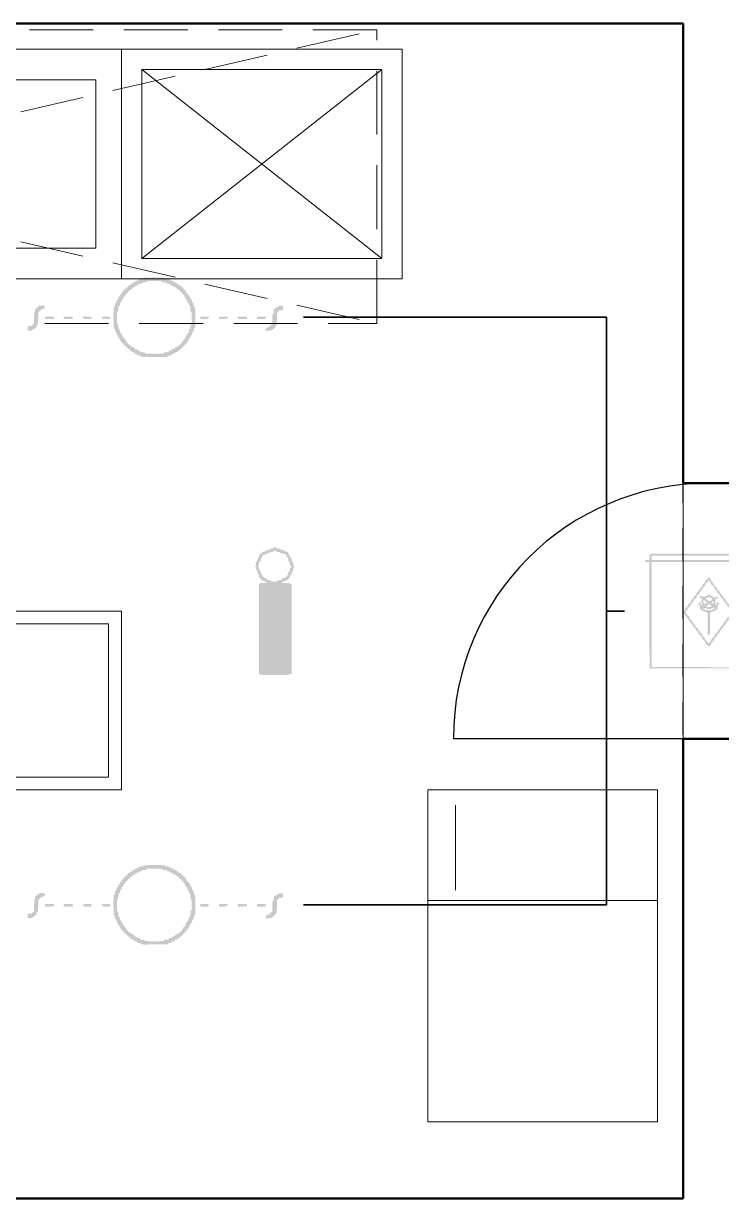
# Model space of a CAD drawing. Header units: metres. Extents: x -2 to 169, y -5 to 45.
# Drawn here: x 10.017 to 12.75, y 11.2 to 15.8 of the extents above; entities that cross this region are included whole.
import ezdxf

# ---------------------------------------------------------------- set-up
doc = ezdxf.new("R2010")
doc.units = ezdxf.units.M
doc.header["$LTSCALE"] = 0.1
doc.linetypes.add('DASHED', pattern=[1.524, 1.27, -0.254])
for name, color, linetype, lineweight in [('AMBIENTES', 8, 'Continuous', 13), ('ILUMINACAO', 5, 'Continuous', 25), ('INC_CHUV_AREA', 6, 'DASHED', 25), ('INC_CHUV_TUBO', 1, 'Continuous', 35), ('INC_SPK', 1, 'Continuous', 25), ('MOBILIARIO', 8, 'Continuous', 18), ('PAREDE', 7, 'Continuous', 50), ('PORTAS', 84, 'Continuous', 25)]:
    doc.layers.add(name, color=color, linetype=linetype, lineweight=lineweight)

# ---------------------------------------------------------------- blocks, each defined once
blk = doc.blocks.new('PONTO_ILUMINACAO_EMERGENCIA')
h = blk.add_hatch(color=256)
h.dxf.hatch_style = 1
h.paths.add_polyline_path([(-0.0047, 0.5), (0.005, 0.5), (0.0072, 0.4942), (0.0188, 0.4904), (0.0421, 0.4884), (0.0459, 0.4797), (0.077, 0.4757), (0.082, 0.4651), (0.1053, 0.4622), (0.1097, 0.4419), (0.1184, 0.439), (0.1206, 0.4179), (0.1322, 0.4157), (0.1344, 0.3924), (0.1414, 0.3866), (0.1452, 0.3779), (0.1484, 0.3547), (0.1556, 0.3518), (0.1555, 0.3425), (0.1487, 0.3401), (0.1431, 0.3111), (0.1346, 0.3052), (0.1326, 0.282), (0.121, 0.2791), (0.1187, 0.2587), (0.1089, 0.2558), (0.1078, 0.2442), (0.0857, 0.239), (0.0799, 0.2315), (0.0595, 0.2297), (0.0579, 0.2268), (0.0584, 0.221), (0.0624, 0.2194), (0.1177, 0.2184), (0.1206, 0.212), (0.1322, 0.2087), (0.1335, 0.2035), (0.1336, -0.4883), (0.1322, -0.4929), (0.1206, -0.4939), (0.1067, -0.4999), (-0.1032, -0.5), (-0.1043, -0.497), (-0.1178, -0.4952), (-0.1228, -0.4912), (-0.1228, 0.2064), (-0.118, 0.218), (-0.0713, 0.2192), (-0.0621, 0.221), (-0.0601, 0.2268), (-0.0916, 0.2329), (-0.0961, 0.2413), (-0.1076, 0.2442), (-0.1083, 0.2558), (-0.1207, 0.2614), (-0.1253, 0.2878), (-0.1335, 0.2936), (-0.1358, 0.3169), (-0.1445, 0.3198), (-0.1468, 0.3416), (-0.1498, 0.3457), (-0.1556, 0.3459), (-0.1556, 0.3488), (-0.1498, 0.3495), (-0.1476, 0.3547), (-0.1454, 0.3779), (-0.1421, 0.3866), (-0.1346, 0.3924), (-0.1329, 0.4157), (-0.1236, 0.4201), (-0.1207, 0.4412), (-0.112, 0.4429), (-0.109, 0.4506), (-0.0988, 0.4564), (-0.0945, 0.4634), (-0.0713, 0.4655), (-0.0684, 0.4771), (-0.0451, 0.479), (-0.0364, 0.4826), (-0.0306, 0.4897), (-0.0073, 0.4925)])
h.paths.add_polyline_path([(-0.0044, 0.4758), (-0.0073, 0.465), (-0.0322, 0.4622), (-0.0396, 0.4593), (-0.0451, 0.4522), (-0.0684, 0.4496), (-0.0713, 0.4416), (-0.093, 0.439), (-0.0971, 0.4186), (-0.1062, 0.4157), (-0.1091, 0.3906), (-0.1178, 0.3896), (-0.1191, 0.3866), (-0.125, 0.3547), (-0.1294, 0.353), (-0.1305, 0.3459), (-0.1226, 0.3401), (-0.1207, 0.3194), (-0.109, 0.3169), (-0.1067, 0.2936), (-0.0981, 0.2878), (-0.0945, 0.2686), (-0.0858, 0.2668), (-0.08, 0.2579), (-0.0623, 0.2558), (-0.0579, 0.2442), (-0.0335, 0.2416), (-0.0306, 0.2325), (0.0014, 0.2301), (0.0276, 0.2355), (0.0334, 0.2424), (0.056, 0.2442), (0.0585, 0.2558), (0.0799, 0.2583), (0.0857, 0.2664), (0.0944, 0.2682), (0.0974, 0.2791), (0.106, 0.2817), (0.108, 0.3052), (0.1149, 0.3082), (0.1218, 0.3372), (0.1322, 0.343), (0.1324, 0.3488), (0.1293, 0.3539), (0.1206, 0.3567), (0.1184, 0.3779), (0.1148, 0.3876), (0.1076, 0.3924), (0.105, 0.4157), (0.0967, 0.4186), (0.0944, 0.4391), (0.0828, 0.4404), (0.077, 0.4487), (0.0453, 0.4535), (0.0421, 0.4615), (0.0188, 0.4634), (0.0078, 0.468), (0.0043, 0.4762)], flags=16)
blk = doc.blocks.new('MOB_FRITADEIRA_110X90')
for points in [[(-0.55, -0.45), (0.55, -0.45), (0.55, 0.45), (-0.55, 0.45)], [(-0.45, -0.33), (-0.05, -0.33), (-0.05, 0.33), (-0.45, 0.33)], [(0.05, -0.33), (0.45, -0.33), (0.45, 0.33), (0.05, 0.33)]]:
    blk.add_lwpolyline(points, close=True)
blk = doc.blocks.new('MOB_FORNO_110X90')
for points in [[(-0.55, -0.45), (0.55, -0.45), (0.55, 0.45), (-0.55, 0.45)], [(-0.47, -0.37), (0.47, -0.37), (0.47, 0.37), (-0.47, 0.37)]]:
    blk.add_lwpolyline(points, close=True)
for points in [[(-0.47, 0.37), (0.47, -0.37)], [(-0.47, -0.37), (0.47, 0.37)]]:
    blk.add_lwpolyline(points)
blk = doc.blocks.new('MOB_COIFA_500X115')
for points in [[(-2.31, 0.575), (-2.5, 0.575)], [(-2.5, 0.575), (-2.5, 0.325)], [(-2.5, 0.575), (-2.2564, 0.519)], [(-1.94, 0.575), (-2.19, 0.575)], [(-1.57, 0.575), (-1.82, 0.575)], [(-1.2, 0.575), (-1.45, 0.575)], [(-0.83, 0.575), (-1.08, 0.575)], [(-0.46, 0.575), (-0.71, 0.575)], [(-0.09, 0.575), (-0.34, 0.575)], [(0.28, 0.575), (0.03, 0.575)], [(0.65, 0.575), (0.4, 0.575)], [(1.02, 0.575), (0.77, 0.575)], [(1.39, 0.575), (1.14, 0.575)], [(1.76, 0.575), (1.51, 0.575)], [(2.13, 0.575), (1.88, 0.575)], [(2.1876, 0.5032), (2.4312, 0.5592)], [(2.5, 0.575), (2.25, 0.575)], [(2.5, 0.535), (2.5, 0.575)], [(-2.1394, 0.4921), (-1.8958, 0.436)], [(1.827, 0.4202), (2.0707, 0.4763)], [(2.5, 0.165), (2.5, 0.415)], [(-1.7788, 0.4091), (-1.5352, 0.3531)], [(1.4664, 0.3373), (1.7101, 0.3933)], [(-1.4182, 0.3262), (-1.1746, 0.2702)], [(1.1059, 0.2543), (1.3495, 0.3104)], [(-1.0577, 0.2433), (-0.814, 0.1872)], [(-2.5, 0.205), (-2.5, -0.045)], [(0.7453, 0.1714), (0.9889, 0.2274)], [(-0.6971, 0.1603), (-0.4534, 0.1043)], [(0.3847, 0.0885), (0.6283, 0.1445)], [(-0.3365, 0.0774), (-0.0928, 0.0214)], [(0.0241, 0.0055), (0.2677, 0.0616)], [(2.5, -0.205), (2.5, 0.045)], [(-0.3365, -0.0774), (-0.0928, -0.0214)], [(0.0241, -0.0055), (0.2677, -0.0616)], [(0.3847, -0.0885), (0.6283, -0.1445)], [(-0.6971, -0.1603), (-0.4534, -0.1043)], [(-2.5, -0.165), (-2.5, -0.415)], [(0.7453, -0.1714), (0.9889, -0.2274)], [(-1.0577, -0.2433), (-0.814, -0.1872)], [(-1.4182, -0.3262), (-1.1746, -0.2702)], [(1.1059, -0.2543), (1.3495, -0.3104)], [(-1.7788, -0.4091), (-1.5352, -0.3531)], [(1.4664, -0.3373), (1.7101, -0.3933)], [(2.5, -0.575), (2.5, -0.325)], [(-2.1394, -0.4921), (-1.8958, -0.436)], [(1.827, -0.4202), (2.0707, -0.4763)], [(2.1876, -0.5032), (2.4312, -0.5592)], [(-2.5, -0.575), (-2.2564, -0.519)], [(-2.5, -0.535), (-2.5, -0.575)], [(-2.5, -0.575), (-2.25, -0.575)], [(-2.13, -0.575), (-1.88, -0.575)], [(-1.76, -0.575), (-1.51, -0.575)], [(-1.39, -0.575), (-1.14, -0.575)], [(-1.02, -0.575), (-0.77, -0.575)], [(-0.65, -0.575), (-0.4, -0.575)], [(-0.28, -0.575), (-0.03, -0.575)], [(0.09, -0.575), (0.34, -0.575)], [(0.46, -0.575), (0.71, -0.575)], [(0.83, -0.575), (1.08, -0.575)], [(1.2, -0.575), (1.45, -0.575)], [(1.57, -0.575), (1.82, -0.575)], [(1.94, -0.575), (2.19, -0.575)], [(2.31, -0.575), (2.5, -0.575)]]:
    blk.add_lwpolyline(points)
blk = doc.blocks.new('MOB_BALCAO_320X70')
for points in [[(-1.6, -0.35), (1.6, -0.35), (1.6, 0.35), (-1.6, 0.35)], [(-1.55, -0.3), (1.55, -0.3), (1.55, 0.3), (-1.55, 0.3)]]:
    blk.add_lwpolyline(points, close=True)
blk = doc.blocks.new('MOB_REFRIGERADOR_90X130')
blk.add_lwpolyline([(-0.45, -0.65), (0.45, -0.65), (0.45, 0.65), (-0.45, 0.65)], close=True)
for points in [[(-0.342, 0.59), (-0.342, 0.2567)], [(-0.45, 0.2167), (0.45, 0.2167)]]:
    blk.add_lwpolyline(points)
blk = doc.blocks.new('BICO_SPRINKLER_PENDENTE')
h = blk.add_hatch(color=256)
h.dxf.hatch_style = 1
h.paths.add_polyline_path([(-0.0468, 0.1543), (-0.007, 0.1557), (0.0382, 0.1546), (0.0398, 0.1508), (0.0569, 0.1485), (0.0585, 0.1438), (0.0702, 0.1418), (0.0717, 0.1371), (0.0819, 0.1359), (0.0832, 0.1309), (0.0881, 0.1304), (0.0913, 0.1258), (0.1006, 0.1233), (0.1016, 0.1184), (0.1069, 0.1174), (0.108, 0.1122), (0.1131, 0.1111), (0.1147, 0.1068), (0.1178, 0.1059), (0.1205, 0.0966), (0.1252, 0.0934), (0.1256, 0.0888), (0.1303, 0.0881), (0.1318, 0.0815), (0.1359, 0.0794), (0.1381, 0.0696), (0.1429, 0.0685), (0.1443, 0.057), (0.149, 0.0553), (0.1507, 0.0404), (0.1552, 0.0388), (0.1566, 0.0061), (0.1556, -0.0392), (0.1516, -0.0423), (0.1495, -0.0563), (0.1443, -0.0593), (0.1435, -0.0688), (0.1382, -0.0719), (0.137, -0.0813), (0.1318, -0.0827), (0.1314, -0.0875), (0.1288, -0.0922), (0.1256, -0.0942), (0.1245, -0.1), (0.1193, -0.1012), (0.1187, -0.1062), (0.1149, -0.1078), (0.1131, -0.1122), (0.1097, -0.1125), (0.1069, -0.1185), (0.1022, -0.1199), (0.1006, -0.1245), (0.0959, -0.125), (0.0944, -0.1303), (0.0888, -0.1312), (0.0866, -0.1356), (0.077, -0.1374), (0.0757, -0.1425), (0.0647, -0.1437), (0.0632, -0.1488), (0.0516, -0.1499), (0.0491, -0.1537), (0.0445, -0.1553), (-0.046, -0.1557), (-0.0569, -0.1541), (-0.0601, -0.1498), (-0.071, -0.1489), (-0.0725, -0.1439), (-0.0819, -0.1426), (-0.0833, -0.1374), (-0.0934, -0.1359), (-0.0951, -0.1312), (-0.1006, -0.1304), (-0.1022, -0.1251), (-0.1069, -0.1246), (-0.1085, -0.1203), (-0.1131, -0.1186), (-0.115, -0.114), (-0.1193, -0.1123), (-0.1216, -0.1078), (-0.1256, -0.1074), (-0.1271, -0.1014), (-0.1324, -0.1), (-0.1334, -0.0944), (-0.1381, -0.0923), (-0.1396, -0.0831), (-0.1443, -0.0821), (-0.1466, -0.0719), (-0.1514, -0.0688), (-0.1527, -0.0594), (-0.1574, -0.0563), (-0.1583, -0.0462), (-0.1618, -0.0438), (-0.1636, -0.0392), (-0.1645, 0.0061), (-0.1633, 0.0388), (-0.1591, 0.0404), (-0.1569, 0.056), (-0.1521, 0.0573), (-0.1509, 0.0685), (-0.1459, 0.0699), (-0.1443, 0.0802), (-0.1396, 0.0818), (-0.1381, 0.0882), (-0.1334, 0.0894), (-0.1307, 0.0981), (-0.1264, 0.1012), (-0.1259, 0.1059), (-0.1209, 0.1069), (-0.1193, 0.1113), (-0.1147, 0.1118), (-0.1138, 0.1168), (-0.1079, 0.1184), (-0.1069, 0.1235), (-0.1022, 0.124), (-0.0944, 0.1304), (-0.0895, 0.1309), (-0.0887, 0.1356), (-0.0788, 0.1378), (-0.0772, 0.1425), (-0.0663, 0.1441), (-0.0647, 0.1486), (-0.0476, 0.1509)])
h.paths.add_polyline_path([(-0.0273, 0.1418), (-0.0327, 0.1402), (-0.0351, 0.1368), (-0.0526, 0.1356), (-0.0541, 0.1309), (-0.0647, 0.1297), (-0.0704, 0.1246), (-0.0779, 0.1231), (-0.0794, 0.1184), (-0.0881, 0.1168), (-0.0888, 0.1122), (-0.0944, 0.111), (-0.0959, 0.1073), (-0.1006, 0.1067), (-0.1022, 0.1017), (-0.1076, 0.0997), (-0.1084, 0.0947), (-0.1131, 0.094), (-0.1147, 0.088), (-0.1194, 0.0872), (-0.1198, 0.0825), (-0.1249, 0.0794), (-0.1267, 0.07), (-0.1319, 0.0685), (-0.1334, 0.0577), (-0.1381, 0.0565), (-0.1393, 0.0466), (-0.1443, 0.044), (-0.1461, 0.0232), (-0.1498, 0.0201), (-0.1506, 0.0139), (-0.1504, -0.0204), (-0.149, -0.0258), (-0.1456, -0.0282), (-0.1443, -0.046), (-0.14, -0.0485), (-0.1375, -0.061), (-0.1326, -0.0641), (-0.1323, -0.0688), (-0.1271, -0.0745), (-0.1257, -0.0813), (-0.1203, -0.0828), (-0.1193, -0.0885), (-0.1147, -0.0906), (-0.1129, -0.0984), (-0.1072, -0.1016), (-0.1063, -0.1062), (-0.1022, -0.1066), (-0.0997, -0.1109), (-0.094, -0.1125), (-0.0928, -0.1158), (-0.0835, -0.1182), (-0.0821, -0.1234), (-0.0732, -0.125), (-0.071, -0.13), (-0.0613, -0.1312), (-0.0585, -0.1361), (-0.0429, -0.1376), (-0.0398, -0.1422), (-0.0055, -0.1433), (0.032, -0.1422), (0.0347, -0.1374), (0.0507, -0.1361), (0.0529, -0.1312), (0.0637, -0.1296), (0.0647, -0.125), (0.0757, -0.1234), (0.0772, -0.1181), (0.0819, -0.1177), (0.085, -0.1135), (0.093, -0.1109), (0.0959, -0.1065), (0.0995, -0.1062), (0.1009, -0.1016), (0.1061, -0.0984), (0.1084, -0.0894), (0.1131, -0.0883), (0.114, -0.0828), (0.1178, -0.0813), (0.1193, -0.0718), (0.124, -0.0696), (0.1247, -0.0641), (0.1289, -0.061), (0.1318, -0.0473), (0.1366, -0.0454), (0.1384, -0.0236), (0.1419, -0.0204), (0.1427, -0.0143), (0.1416, 0.0186), (0.1379, 0.0217), (0.1361, 0.0435), (0.1313, 0.0466), (0.1303, 0.0562), (0.1253, 0.0576), (0.124, 0.0685), (0.1188, 0.07), (0.1184, 0.0747), (0.1135, 0.0825), (0.1131, 0.0871), (0.1084, 0.0878), (0.1069, 0.0939), (0.1022, 0.0945), (0.1012, 0.0997), (0.0958, 0.1012), (0.0944, 0.1066), (0.0897, 0.1071), (0.0881, 0.1109), (0.0825, 0.1122), (0.0813, 0.1168), (0.071, 0.1184), (0.07, 0.1231), (0.0601, 0.1251), (0.0569, 0.1297), (0.046, 0.1309), (0.0447, 0.1356), (0.0273, 0.1367), (0.0245, 0.1402), (0.0195, 0.1417)], flags=16)
h.paths.add_polyline_path([(0.4836, 0.0451), (0.499, 0.0451), (0.5, 0.0335), (0.4984, 0.0284), (0.4828, 0.0266), (0.4813, 0.0208), (0.4767, 0.0186), (0.4749, -0.0314), (0.4704, -0.0335), (0.4694, -0.0392), (0.4648, -0.0423), (0.4637, -0.0454), (0.4576, -0.047), (0.4567, -0.0516), (0.4392, -0.0528), (0.4345, -0.0548), (0.4323, -0.0516), (0.4324, -0.0407), (0.4435, -0.0392), (0.4453, -0.0345), (0.4501, -0.0342), (0.4532, -0.0291), (0.4573, -0.0267), (0.4582, 0.0076), (0.4594, 0.0139), (0.4626, 0.0154), (0.4641, 0.0314), (0.4698, 0.0342), (0.4704, 0.0389), (0.4818, 0.0404)])
h.paths.add_polyline_path([(-0.458, 0.0451), (-0.4345, 0.0459), (-0.4335, 0.0357), (-0.4345, 0.0333), (-0.4438, 0.032), (-0.4465, 0.0279), (-0.4516, 0.0276), (-0.4545, 0.0217), (-0.4585, 0.0201), (-0.4595, -0.0267), (-0.4643, -0.0282), (-0.4656, -0.0392), (-0.4713, -0.0407), (-0.4719, -0.0454), (-0.4798, -0.047), (-0.4828, -0.0519), (-0.5, -0.0521), (-0.5, -0.036), (-0.4828, -0.0333), (-0.4818, -0.0282), (-0.4761, -0.0267), (-0.4741, 0.0201), (-0.4719, 0.0217), (-0.4704, 0.0334), (-0.4668, 0.0342), (-0.4641, 0.0395), (-0.4589, 0.0404)])
h.paths.add_polyline_path([(-0.3599, 0.0014), (-0.358, 0.0028), (-0.3253, 0.0029), (-0.3237, 0.0022), (-0.3233, -0.0017), (-0.3253, -0.007), (-0.358, -0.007)])
h.paths.add_polyline_path([(-0.4333, 0.0014), (-0.4314, 0.0029), (-0.3986, 0.0027), (-0.397, 0.0019), (-0.3968, -0.0017), (-0.3986, -0.0067), (-0.4314, -0.007)])
h.paths.add_polyline_path([(0.3218, 0.0014), (0.3237, 0.0029), (0.3565, 0.0027), (0.358, 0.0019), (0.3583, -0.0017), (0.3565, -0.0067), (0.3237, -0.007)])
h.paths.add_polyline_path([(0.3968, 0.0014), (0.3986, 0.0028), (0.4298, 0.0029), (0.4314, 0.0022), (0.4317, -0.0017), (0.4298, -0.007), (0.3986, -0.0069)])
h.paths.add_polyline_path([(0.2484, 0.0014), (0.2504, 0.0029), (0.2785, 0.0028), (0.2847, 0.0014), (0.2848, -0.0017), (0.28, -0.0033), (0.2785, -0.0068), (0.2504, -0.007)])
h.paths.add_polyline_path([(-0.2848, 0.0014), (-0.2769, 0.0029), (-0.252, 0.0029), (-0.25, 0.0014), (-0.2499, -0.0017), (-0.252, -0.007), (-0.2769, -0.007), (-0.2847, -0.0022)])
h.paths.add_polyline_path([(0.1749, 0.0014), (0.1771, 0.0029), (0.2036, 0.0029), (0.2098, 0.0015), (0.2107, -0.0002), (0.2098, -0.0021), (0.2059, -0.0033), (0.2053, -0.0064), (0.2036, -0.007), (0.1771, -0.007)])
h.paths.add_polyline_path([(-0.2106, 0.0014), (-0.2036, 0.0029), (-0.1786, 0.0029), (-0.1763, -0.0002), (-0.1786, -0.007), (-0.2036, -0.007), (-0.2054, -0.0064), (-0.2061, -0.0033), (-0.2108, -0.0017)])
blk = doc.blocks.new('VALVULA_GOVERNO_ALARME_VGA')
h = blk.add_hatch(color=256)
h.dxf.hatch_style = 1
h.paths.add_polyline_path([(-0.4553, 0.4497), (0.4548, 0.4497), (0.4584, 0.4304), (0.4584, 0.4019), (0.4661, 0.3988), (0.499, 0.3984), (0.5, 0.3957), (0.497, 0.3834), (0.4681, 0.3833), (0.4623, 0.3784), (0.4584, 0.3783), (0.4584, -0.442), (0.4567, -0.4497), (-0.4638, -0.4497), (-0.4648, 0.3783), (-0.4681, 0.3833), (-0.497, 0.3834), (-0.5, 0.3957), (-0.497, 0.3987), (-0.4653, 0.3996), (-0.4644, 0.4401), (-0.456, 0.442)])
h.paths.add_polyline_path([(-0.4372, 0.3831), (-0.4468, 0.3813), (-0.4476, 0.3783), (-0.4468, -0.4391), (0.4275, -0.4404), (0.4468, -0.4386), (0.4468, 0.3805), (0.4275, 0.3834)], flags=16)
h.paths.add_polyline_path([(-0.4449, 0.4326), (-0.4468, 0.4312), (-0.4476, 0.4189), (-0.4476, 0.4015), (-0.4449, 0.3989), (0.4295, 0.3987), (0.4449, 0.3992), (0.4471, 0.4015), (0.446, 0.4304), (0.4353, 0.4329)], flags=16)
h.paths.add_polyline_path([(0.0013, 0.2644), (0.0072, 0.2644), (0.0106, 0.2498), (0.0164, 0.2471), (0.0183, 0.2349), (0.0261, 0.233), (0.028, 0.2234), (0.0342, 0.222), (0.0375, 0.2085), (0.0434, 0.2069), (0.0456, 0.1988), (0.052, 0.1969), (0.0531, 0.1884), (0.061, 0.1872), (0.0642, 0.1737), (0.0699, 0.1699), (0.0705, 0.1639), (0.0782, 0.163), (0.0794, 0.1544), (0.0878, 0.1506), (0.0901, 0.139), (0.0968, 0.1351), (0.0975, 0.1289), (0.1057, 0.1274), (0.1063, 0.1197), (0.1089, 0.1139), (0.1145, 0.11), (0.1153, 0.1023), (0.1226, 0.1016), (0.1245, 0.094), (0.1305, 0.0926), (0.1337, 0.0791), (0.1399, 0.0773), (0.1418, 0.0676), (0.1477, 0.0666), (0.1496, 0.059), (0.1573, 0.0579), (0.1599, 0.0444), (0.1663, 0.0405), (0.1668, 0.0328), (0.1747, 0.0317), (0.1766, 0.024), (0.1824, 0.0218), (0.1846, 0.0077), (0.1932, 0.0039), (0.1949, -0.0097), (0.1932, -0.0193), (0.1856, -0.0212), (0.1824, -0.0354), (0.1759, -0.0386), (0.1754, -0.0463), (0.167, -0.0482), (0.1664, -0.054), (0.1601, -0.0579), (0.1573, -0.0713), (0.1496, -0.0725), (0.1485, -0.0811), (0.1422, -0.083), (0.1399, -0.0911), (0.1341, -0.0933), (0.1307, -0.1062), (0.1242, -0.1081), (0.1237, -0.1158), (0.115, -0.1197), (0.1129, -0.132), (0.1071, -0.1341), (0.1052, -0.1417), (0.0974, -0.1428), (0.0969, -0.1506), (0.0908, -0.1544), (0.0879, -0.1679), (0.0801, -0.1691), (0.0782, -0.1768), (0.0705, -0.1785), (0.0673, -0.1911), (0.0619, -0.195), (0.0612, -0.2027), (0.0531, -0.2042), (0.0523, -0.2104), (0.0455, -0.2143), (0.0434, -0.2284), (0.0357, -0.2306), (0.0338, -0.2383), (0.028, -0.2393), (0.0274, -0.2471), (0.0198, -0.2509), (0.0166, -0.2644), (0.0106, -0.2657), (0.0087, -0.2732), (-0.0048, -0.2737), (-0.0079, -0.2722), (-0.0087, -0.2662), (-0.0171, -0.2644), (-0.0183, -0.2557), (-0.0261, -0.2537), (-0.0283, -0.2413), (-0.0349, -0.2374), (-0.0357, -0.2312), (-0.0439, -0.2297), (-0.0445, -0.222), (-0.0509, -0.2181), (-0.0531, -0.2059), (-0.0608, -0.2039), (-0.0627, -0.1945), (-0.0685, -0.1935), (-0.0705, -0.1858), (-0.0768, -0.1834), (-0.0801, -0.1708), (-0.0868, -0.1679), (-0.0878, -0.1595), (-0.0957, -0.1583), (-0.099, -0.1448), (-0.1047, -0.1409), (-0.1053, -0.1351), (-0.1129, -0.1342), (-0.1148, -0.1246), (-0.1226, -0.1235), (-0.1254, -0.11), (-0.1315, -0.1062), (-0.1322, -0.1001), (-0.1404, -0.0984), (-0.1411, -0.0907), (-0.1477, -0.0874), (-0.1508, -0.0733), (-0.1573, -0.0728), (-0.1592, -0.0652), (-0.1655, -0.0637), (-0.1661, -0.056), (-0.174, -0.0521), (-0.1766, -0.04), (-0.1824, -0.038), (-0.1843, -0.0302), (-0.1923, -0.029), (-0.1929, -0.0212), (-0.1998, -0.0123), (-0.2001, -0.0058), (-0.1997, -0.0039), (-0.194, -0.0024), (-0.1921, 0.0055), (-0.185, 0.0077), (-0.1824, 0.0229), (-0.1766, 0.0243), (-0.1756, 0.0309), (-0.167, 0.0329), (-0.1665, 0.0405), (-0.161, 0.0444), (-0.1576, 0.0579), (-0.1496, 0.0593), (-0.1487, 0.0656), (-0.1419, 0.0688), (-0.1396, 0.0811), (-0.1315, 0.0849), (-0.131, 0.0926), (-0.1245, 0.0943), (-0.1226, 0.1021), (-0.1157, 0.1042), (-0.1129, 0.1177), (-0.1052, 0.1189), (-0.1042, 0.1274), (-0.0975, 0.1295), (-0.0943, 0.1428), (-0.0878, 0.1453), (-0.0859, 0.1531), (-0.0801, 0.1541), (-0.0782, 0.1637), (-0.0722, 0.1641), (-0.0707, 0.166), (-0.0685, 0.1785), (-0.0627, 0.1805), (-0.0608, 0.1881), (-0.053, 0.1892), (-0.0525, 0.1969), (-0.047, 0.2007), (-0.0437, 0.2143), (-0.0357, 0.2156), (-0.0338, 0.2233), (-0.028, 0.2253), (-0.0259, 0.2374), (-0.0183, 0.2401), (-0.017, 0.249), (-0.0087, 0.2507), (-0.008, 0.2586), (-0.001, 0.2609)])
h.paths.add_polyline_path([(-0.0048, 0.2349), (-0.0077, 0.2316), (-0.0087, 0.2235), (-0.0164, 0.2224), (-0.0183, 0.2147), (-0.0261, 0.2125), (-0.028, 0.2), (-0.0338, 0.1979), (-0.0349, 0.1892), (-0.0434, 0.1873), (-0.044, 0.1814), (-0.0501, 0.1776), (-0.0529, 0.1641), (-0.0608, 0.1628), (-0.0617, 0.1544), (-0.0685, 0.1521), (-0.0716, 0.139), (-0.0782, 0.1365), (-0.0801, 0.1288), (-0.0859, 0.1278), (-0.0878, 0.1181), (-0.0939, 0.1177), (-0.0954, 0.1158), (-0.0975, 0.1028), (-0.1033, 0.1013), (-0.1052, 0.0935), (-0.1129, 0.0927), (-0.1134, 0.0849), (-0.1168, 0.0814), (-0.1209, 0.0811), (-0.1242, 0.0676), (-0.1303, 0.0661), (-0.1322, 0.0585), (-0.1399, 0.0567), (-0.1419, 0.0438), (-0.1477, 0.0417), (-0.1496, 0.0319), (-0.1573, 0.031), (-0.1579, 0.0251), (-0.164, 0.0212), (-0.167, 0.0059), (-0.1747, 0.0047), (-0.1756, -0.0019), (-0.1811, -0.0039), (-0.1823, -0.0097), (-0.1805, -0.0128), (-0.1772, -0.0135), (-0.174, -0.027), (-0.167, -0.0292), (-0.165, -0.0369), (-0.1586, -0.0386), (-0.1573, -0.0475), (-0.1499, -0.0502), (-0.1476, -0.0618), (-0.1407, -0.0656), (-0.1399, -0.0718), (-0.1318, -0.0733), (-0.1312, -0.0811), (-0.1255, -0.0849), (-0.1214, -0.0984), (-0.1148, -0.0991), (-0.1129, -0.1068), (-0.105, -0.1081), (-0.1043, -0.1158), (-0.1016, -0.1216), (-0.096, -0.1255), (-0.0955, -0.1325), (-0.0878, -0.134), (-0.0859, -0.1417), (-0.0801, -0.1428), (-0.0769, -0.1563), (-0.0691, -0.1602), (-0.0685, -0.1681), (-0.0627, -0.169), (-0.0608, -0.1767), (-0.0531, -0.1787), (-0.0505, -0.1911), (-0.0441, -0.195), (-0.0434, -0.203), (-0.0357, -0.2039), (-0.0338, -0.2117), (-0.0284, -0.2143), (-0.0248, -0.2297), (-0.0183, -0.2302), (-0.0164, -0.2379), (-0.0087, -0.239), (-0.0078, -0.2471), (-0.0029, -0.2509), (0.0087, -0.2476), (0.0095, -0.2393), (0.0164, -0.2356), (0.0186, -0.2239), (0.0261, -0.2213), (0.0275, -0.2123), (0.0338, -0.2107), (0.0357, -0.2029), (0.0427, -0.2007), (0.0454, -0.1873), (0.0512, -0.1861), (0.0531, -0.1766), (0.0608, -0.1756), (0.0613, -0.1699), (0.0669, -0.166), (0.0705, -0.1521), (0.0782, -0.1511), (0.0801, -0.1415), (0.0878, -0.1393), (0.0909, -0.1274), (0.0955, -0.1249), (0.097, -0.1177), (0.1052, -0.1161), (0.1059, -0.1081), (0.1123, -0.1042), (0.1148, -0.0914), (0.1226, -0.0897), (0.1245, -0.0821), (0.1303, -0.0811), (0.1308, -0.0733), (0.1341, -0.0702), (0.1386, -0.0695), (0.1416, -0.056), (0.1477, -0.0546), (0.1496, -0.047), (0.1573, -0.0454), (0.1577, -0.0386), (0.166, -0.029), (0.1666, -0.0212), (0.175, -0.0193), (0.1775, -0.0077), (0.1751, 0.0039), (0.1668, 0.0058), (0.1632, 0.0212), (0.1592, 0.0227), (0.1573, 0.0302), (0.1496, 0.0317), (0.1477, 0.0413), (0.1419, 0.0425), (0.1389, 0.056), (0.1322, 0.058), (0.1303, 0.0657), (0.1238, 0.0676), (0.1226, 0.0764), (0.1148, 0.0784), (0.1129, 0.0912), (0.106, 0.0946), (0.1052, 0.1007), (0.0969, 0.1023), (0.0963, 0.11), (0.0882, 0.1197), (0.0875, 0.1274), (0.0801, 0.1282), (0.0782, 0.1359), (0.0703, 0.137), (0.067, 0.1506), (0.0614, 0.1544), (0.0609, 0.1621), (0.0531, 0.1632), (0.0512, 0.1709), (0.0454, 0.1727), (0.0426, 0.1853), (0.0357, 0.1874), (0.0338, 0.1971), (0.028, 0.1981), (0.0261, 0.2058), (0.019, 0.2085), (0.0164, 0.2203), (0.0095, 0.2239), (0.0087, 0.2321)], flags=16)
h.paths.add_polyline_path([(-0.0052, 0.1274), (0.0087, 0.1277), (0.0105, 0.1197), (0.0261, 0.118), (0.0278, 0.112), (0.0434, 0.1085), (0.0454, 0.1021), (0.0514, 0.1023), (0.0531, 0.1105), (0.0666, 0.1119), (0.0706, 0.11), (0.0714, 0.1042), (0.0671, 0.0965), (0.0608, 0.0931), (0.0534, 0.0926), (0.0526, 0.0907), (0.0531, 0.0434), (0.0601, 0.0444), (0.0639, 0.0637), (0.0743, 0.0686), (0.0782, 0.0676), (0.0798, 0.0637), (0.079, 0.0502), (0.0762, 0.0476), (0.0724, 0.0475), (0.0699, 0.0405), (0.0697, 0.0154), (0.0614, 0.0135), (0.0589, 0.0062), (0.0454, 0.0034), (0.0434, -0.0022), (0.0203, -0.0053), (0.018, -0.0116), (0.0098, -0.0135), (0.0092, -0.1756), (0.0068, -0.1851), (-0.0029, -0.1866), (-0.0073, -0.1853), (-0.0079, -0.1756), (-0.0084, -0.0135), (-0.0241, -0.0111), (-0.028, -0.0036), (-0.0434, -0.0022), (-0.0454, 0.0035), (-0.0589, 0.0073), (-0.0612, 0.0135), (-0.0686, 0.0154), (-0.0707, 0.0463), (-0.0789, 0.0502), (-0.0793, 0.0618), (-0.0782, 0.0666), (-0.0624, 0.0656), (-0.0592, 0.0444), (-0.0508, 0.0444), (-0.0544, 0.0656), (-0.0609, 0.0676), (-0.0605, 0.0753), (-0.0537, 0.0772), (-0.0531, 0.0993), (-0.0685, 0.1042), (-0.0699, 0.1139), (-0.0685, 0.1189), (-0.0531, 0.1181), (-0.0512, 0.1115), (-0.028, 0.1118), (-0.0261, 0.1178), (-0.0078, 0.1197)])
h.paths.add_polyline_path([(0.0087, 0.1102), (-0.0068, 0.1094), (-0.0087, 0.1017), (-0.0261, 0.0999), (-0.0261, 0.0946), (-0.0172, 0.0926), (-0.0164, 0.0853), (-0.0029, 0.0825), (-0.0001, 0.0772), (0.0029, 0.0766), (0.0099, 0.0772), (0.0125, 0.0814), (0.0183, 0.0844), (0.0262, 0.0849), (0.0263, 0.1004), (0.0106, 0.1021)], flags=16)
h.paths.add_polyline_path([(0.0357, 0.0294), (0.0338, 0.0241), (0.0183, 0.0215), (0.0164, 0.0144), (-0.0164, 0.0149), (-0.0183, 0.0229), (-0.0376, 0.0249), (-0.0434, 0.0238), (-0.0439, 0.0174), (-0.0432, 0.0154), (-0.028, 0.0143), (-0.0245, 0.0058), (-0.0048, 0.0042), (0.0164, 0.0054), (0.0261, 0.0076), (0.028, 0.0143), (0.0434, 0.0155), (0.0434, 0.0297)], flags=16)
h.paths.add_polyline_path([(0.001, 0.0569), (-0.0001, 0.0502), (-0.0145, 0.0458), (-0.017, 0.0405), (-0.0166, 0.0328), (0.0068, 0.0313), (0.0242, 0.0347), (0.0241, 0.0392), (0.0203, 0.0394), (0.0183, 0.042), (0.0176, 0.0483), (0.0096, 0.0502), (0.0087, 0.0568)], flags=16)
h.paths.add_polyline_path([(-0.0415, 0.0827), (-0.0437, 0.0753), (-0.0425, 0.0618), (-0.0357, 0.0595), (-0.0338, 0.0511), (-0.0291, 0.0502), (-0.0271, 0.0579), (-0.0183, 0.0592), (-0.016, 0.0618), (-0.0179, 0.0753), (-0.0261, 0.076), (-0.0299, 0.0829)], flags=16)
h.paths.add_polyline_path([(0.028, 0.0754), (0.0261, 0.0659), (0.0203, 0.0642), (0.02, 0.0618), (0.0338, 0.059), (0.0376, 0.067), (0.0415, 0.0671), (0.0419, 0.0733)], flags=16)

msp = doc.modelspace()

# ---------------------------------------------------------------- linework, layer by layer
at = {"layer": 'AMBIENTES'}
msp.add_lwpolyline([(12.6, 11.2), (12.6, 15.8), (0.2, 15.8), (0.2, 11.2)], close=True, dxfattribs=at)
at = {"layer": 'INC_CHUV_AREA', "linetype": 'DASHED'}
msp.add_lwpolyline([(0.2002, 11.2), (12.5998, 11.2), (12.5998, 15.8), (0.2002, 15.8)], close=True, dxfattribs=at)
at = {"layer": 'INC_CHUV_TUBO'}
for p, q in [((12.3, 14.65), (11.1133, 14.65)), ((12.3, 12.35), (12.3, 14.65)), ((12.37, 13.5), (12.3, 13.5)), ((12.3, 13.5), (12.3, 12.35)), ((12.3, 12.35), (11.1133, 12.35))]:
    msp.add_line(p, q, dxfattribs=at)
at = {"layer": 'PAREDE'}
for p, q in [((10.2053, 15.8), (9.7263, 15.8)), ((10.6842, 15.8), (10.2053, 15.8)), ((11.1632, 15.8), (10.6842, 15.8)), ((11.6421, 15.8), (11.1632, 15.8)), ((12.1211, 15.8), (11.6421, 15.8)), ((12.6, 15.8), (12.1211, 15.8)), ((12.6, 15.35), (12.6, 15.8)), ((12.6, 14.9), (12.6, 15.35)), ((12.6, 14.45), (12.6, 14.9)), ((12.6, 14), (12.6, 14.45)), ((12.8, 14), (12.6, 14)), ((12.6, 12.55), (12.6, 13)), ((12.6, 13), (12.8, 13)), ((12.6, 12.1), (12.6, 12.55)), ((12.6, 11.65), (12.6, 12.1)), ((12.6, 11.2), (12.6, 11.65)), ((9.65, 11.2), (10.1417, 11.2)), ((10.1417, 11.2), (10.6333, 11.2)), ((10.6333, 11.2), (11.125, 11.2)), ((11.125, 11.2), (11.6167, 11.2)), ((11.6167, 11.2), (12.1083, 11.2)), ((12.1083, 11.2), (12.6, 11.2))]:
    msp.add_line(p, q, dxfattribs=at)
at = {"layer": 'PORTAS'}
msp.add_line((12.7, 13), (11.7, 13), dxfattribs=at)
msp.add_arc((12.7, 13), 1, 90, 180, dxfattribs=at)

# ---------------------------------------------------------------- block references
at = {"layer": 'ILUMINACAO', "xscale": 0.5, "yscale": 0.5, "zscale": 0.5}
msp.add_blockref('PONTO_ILUMINACAO_EMERGENCIA', (11, 13.5), dxfattribs=at)
at = {"layer": 'INC_SPK'}
for p in [(10.5333, 14.65), (10.5333, 12.35)]:
    msp.add_blockref('BICO_SPRINKLER_PENDENTE', p, dxfattribs=at)
at = {"layer": 'INC_SPK', "xscale": 0.5, "yscale": 0.5, "zscale": 0.5}
msp.add_blockref('VALVULA_GOVERNO_ALARME_VGA', (12.7, 13.5), dxfattribs=at)
at = {"layer": 'MOBILIARIO'}
for name, p in [('MOB_COIFA_500X115', (8.9, 15.2)), ('MOB_FRITADEIRA_110X90', (9.85, 15.25)), ('MOB_FORNO_110X90', (10.95, 15.25)), ('MOB_BALCAO_320X70', (8.8, 13.15)), ('MOB_REFRIGERADOR_90X130', (12.05, 12.15))]:
    msp.add_blockref(name, p, dxfattribs=at)

doc.saveas('drawing.dxf')
